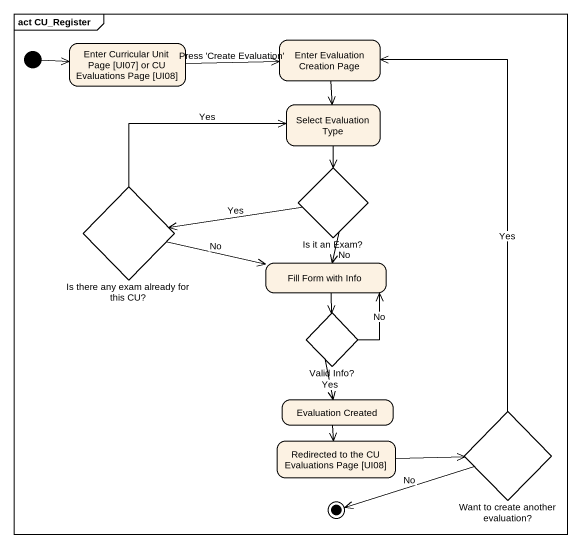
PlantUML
@startuml
mainframe act CU_Register
hide empty description
state "Enter Curricular Unit Page [UI07] or CU Evaluations Page [UI08]" as Enter_Curricular_Unit_Page
state "Enter Evaluation Creation Page" as Enter_Evaluation_Creation
state "Select Evaluation Type" as Select_Evaluation_Type
state "Is there any exam already for this CU?" as Is_there_any_exam_already <<choice>>
state "Is it an Exam?" as Is_it_an_Exam <<choice>>
state "Fill Form with Info" as Fill_Form_with_Info
state "Valid Info?" as Valid_Info <<choice>>
state "Evaluation Created" as Evaluation_Created
state "Want to create another evaluation?" as Want_to_create_another <<choice>>
state "Redirected to the CU Evaluations Page [UI08]" as Redirected_to_the_CU
[*] -right-> Enter_Curricular_Unit_Page
Enter_Curricular_Unit_Page -right-> Enter_Evaluation_Creation : Press 'Create Evaluation'
Enter_Evaluation_Creation --> Select_Evaluation_Type
Select_Evaluation_Type --> Is_it_an_Exam
Is_there_any_exam_already -right-> Select_Evaluation_Type : Yes
Is_there_any_exam_already -right-> Fill_Form_with_Info : No
Is_it_an_Exam -left-> Is_there_any_exam_already : Yes
Is_it_an_Exam --> Fill_Form_with_Info : No
Fill_Form_with_Info --> Valid_Info
Valid_Info -up-> Fill_Form_with_Info : No
Valid_Info --> Evaluation_Created : Yes
Evaluation_Created --> Redirected_to_the_CU
Want_to_create_another -up-> Enter_Evaluation_Creation : Yes
Redirected_to_the_CU -right-> Want_to_create_another
Want_to_create_another -left-> [*] : No
@enduml
